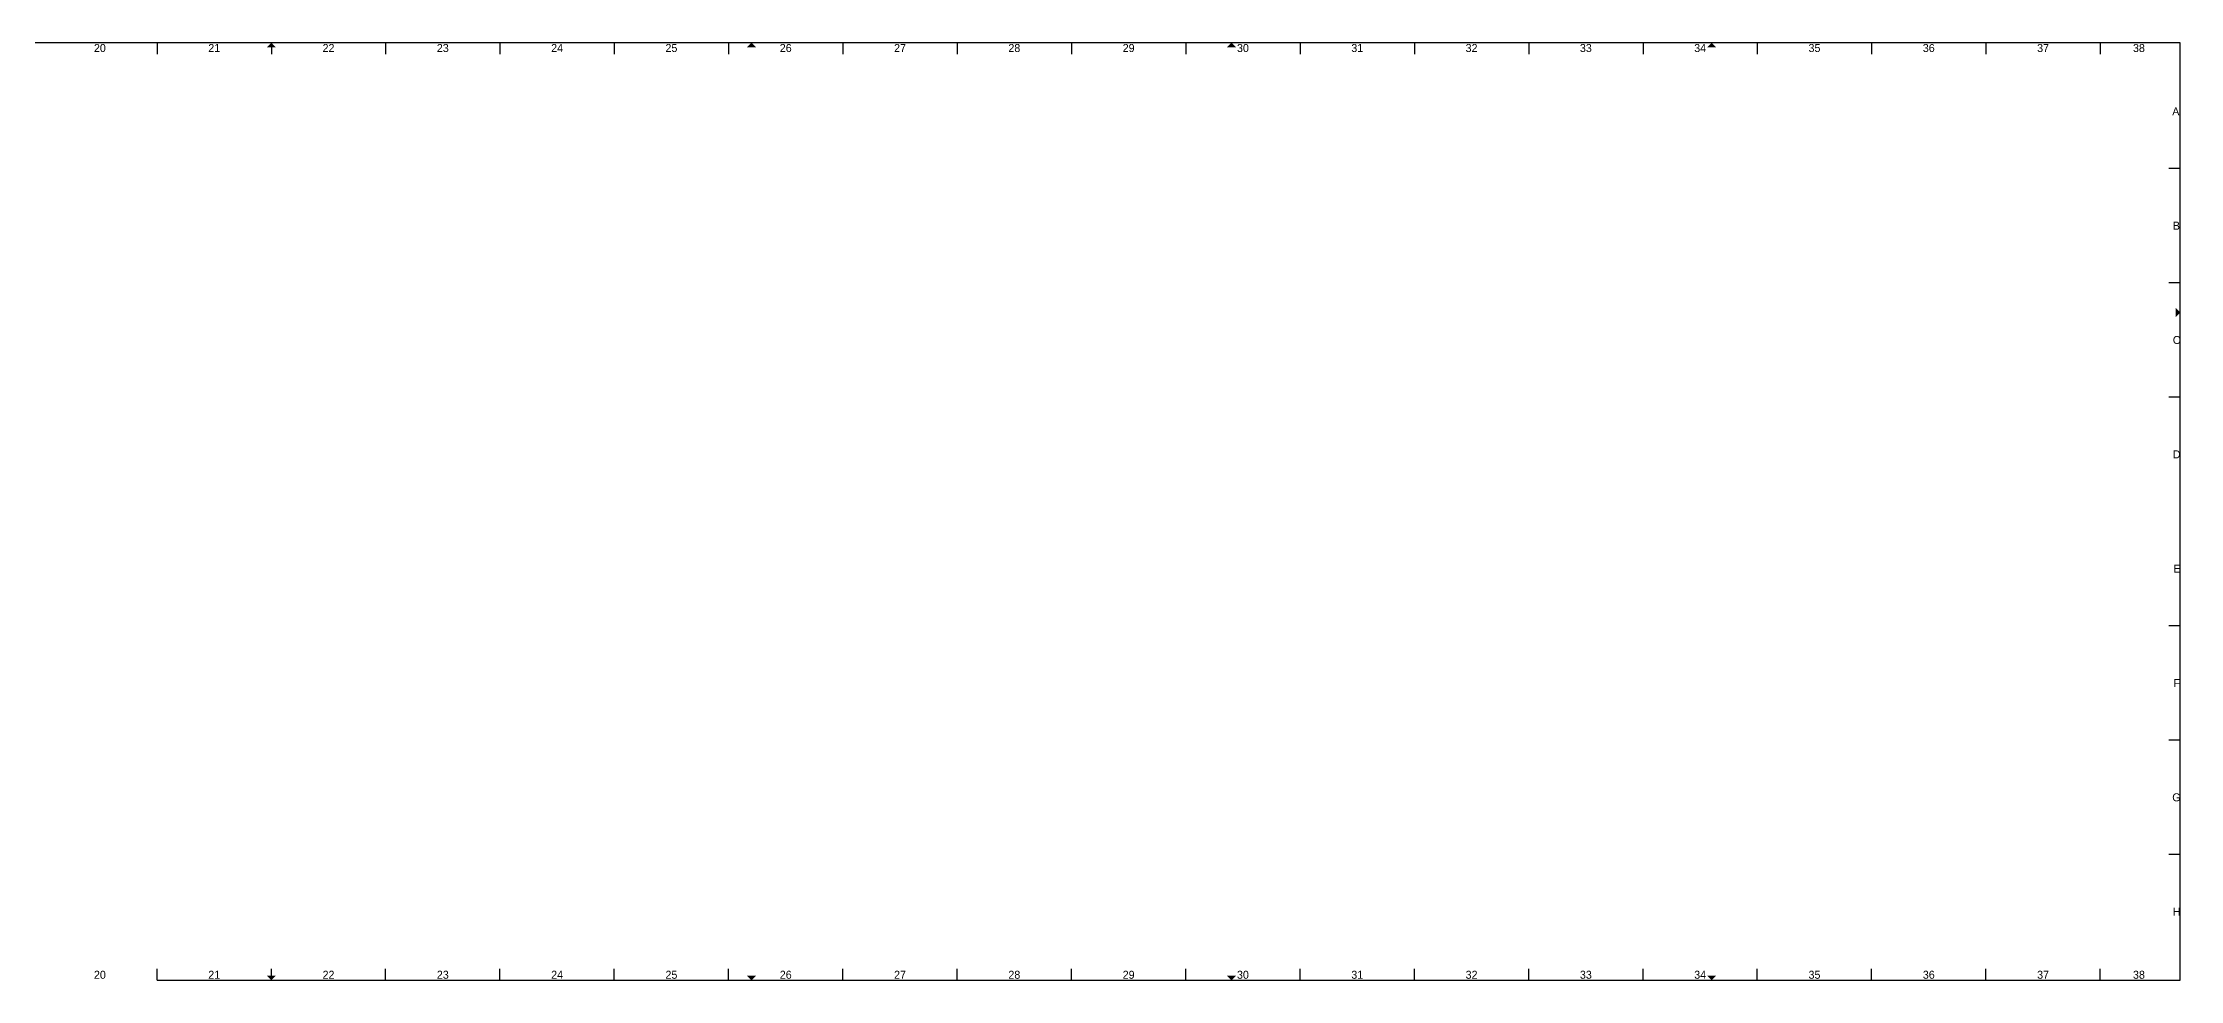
# Model space of a CAD drawing. Extents: x -5 to 1865, y -5 to 405.
# Drawn here: x 930 to 1865, y -5 to 405 of the extents above; entities that cross this region are included whole.
import ezdxf
from ezdxf.enums import TextEntityAlignment as Align

# ---------------------------------------------------------------- set-up
doc = ezdxf.new("R2010")
doc.units = 0
doc.layers.add('to-xx-rooster', color=7, linetype='CONTINUOUS', lineweight=25)
doc.layers.add('to-xx-vouwmerk', color=7, linetype='CONTINUOUS', lineweight=18)
doc.styles.add('RTW_ISO', font='iso-rtw.shx')

msp = doc.modelspace()

# ---------------------------------------------------------------- hatches: boundary and pattern name
at = {"layer": 'to-xx-vouwmerk'}
for points in [[(1032, 403), (1030, 405), (1028, 403)], [(1242, 403), (1240, 405), (1238, 403)], [(1452, 403), (1450, 405), (1448, 403)], [(1662, 403), (1660, 405), (1658, 403)], [(1862.97, 285.03), (1865, 287), (1863.03, 289.03)], [(1028, -3), (1030, -5), (1032, -3)], [(1238, -3), (1240, -5), (1242, -3)], [(1448, -3), (1450, -5), (1452, -3)], [(1658, -3), (1660, -5), (1662, -3)]]:
    msp.add_hatch(color=256, dxfattribs=at).paths.add_polyline_path(points)

# ---------------------------------------------------------------- linework, layer by layer
at = {"layer": 'to-xx-rooster'}
for p, q in [((1865, 405), (-5, 405)), ((980, 405), (980, 400)), ((1030, 405), (1030, 400)), ((1080, 405), (1080, 400)), ((1130, 405), (1130, 400)), ((1180, 405), (1180, 400)), ((1230, 405), (1230, 400)), ((1280, 405), (1280, 400)), ((1330, 405), (1330, 400)), ((1380, 405), (1380, 400)), ((1430, 405), (1430, 400)), ((1480, 405), (1480, 400)), ((1530, 405), (1530, 400)), ((1580, 405), (1580, 400)), ((1630, 405), (1630, 400)), ((1680, 405), (1680, 400)), ((1730, 405), (1730, 400)), ((1780, 405), (1780, 400)), ((1830, 405), (1830, 400)), ((1865, -5), (1865, 405)), ((1865, 350), (1860, 350)), ((1865, 300), (1860, 300)), ((1865, 250), (1860, 250)), ((1865, 150), (1860, 150)), ((1865, 100), (1860, 100)), ((1865, 50), (1860, 50)), ((980, -5), (980, 0)), ((1030, -5), (1030, 0)), ((1080, -5), (1080, 0)), ((1130, -5), (1130, 0)), ((1180, -5), (1180, 0)), ((1230, -5), (1230, 0)), ((1280, -5), (1280, 0)), ((1330, -5), (1330, 0)), ((1380, -5), (1380, 0)), ((1430, -5), (1430, 0)), ((1480, -5), (1480, 0)), ((1530, -5), (1530, 0)), ((1580, -5), (1580, 0)), ((1630, -5), (1630, 0)), ((1680, -5), (1680, 0)), ((1730, -5), (1730, 0)), ((1780, -5), (1780, 0)), ((1830, -5), (1830, 0)), ((980, -5), (1865, -5))]:
    msp.add_line(p, q, dxfattribs=at)

# ---------------------------------------------------------------- texts
at = {"layer": 'to-xx-rooster', "style": 'RTW_ISO'}
for s, p in [('20', (955, 399.9)), ('21', (1005, 399.9)), ('22', (1055, 399.9)), ('23', (1105, 399.9)), ('24', (1155, 399.9)), ('25', (1205, 399.9)), ('26', (1255, 399.9)), ('27', (1305, 399.9)), ('28', (1355, 399.9)), ('29', (1405, 399.9)), ('30', (1455, 399.9)), ('31', (1505, 399.9)), ('32', (1555, 399.9)), ('33', (1605, 399.9)), ('34', (1655, 399.9)), ('35', (1705, 399.9)), ('36', (1755, 399.9)), ('37', (1805, 399.9)), ('38', (1846.93, 399.9)), ('20', (955, -5.4)), ('21', (1005, -5.4)), ('22', (1055, -5.4)), ('23', (1105, -5.4)), ('24', (1155, -5.4)), ('25', (1205, -5.4)), ('26', (1255, -5.4)), ('27', (1305, -5.4)), ('28', (1355, -5.4)), ('29', (1405, -5.4)), ('30', (1455, -5.4)), ('31', (1505, -5.4)), ('32', (1555, -5.4)), ('33', (1605, -5.4)), ('34', (1655, -5.4)), ('35', (1705, -5.4)), ('36', (1755, -5.4)), ('37', (1805, -5.4)), ('38', (1846.93, -5.4))]:
    msp.add_text(s, height=3.5, dxfattribs=at).set_placement(p, align=Align.BOTTOM_CENTER)
for s, p in [('A', (1861.5, 375)), ('B', (1861.75, 325)), ('C', (1861.75, 275)), ('D', (1861.75, 225)), ('E', (1862, 175)), ('F', (1862, 125)), ('G', (1861.5, 75)), ('H', (1861.75, 25))]:
    msp.add_text(s, height=3.5, dxfattribs=at).set_placement(p, align=Align.MIDDLE_LEFT)

doc.saveas('drawing.dxf')
